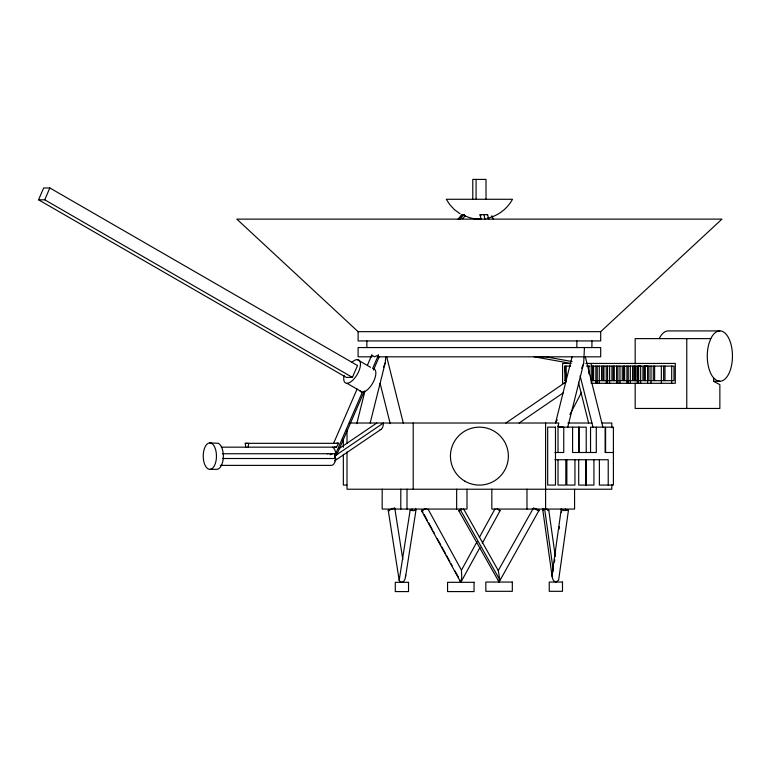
<?xml version="1.0" encoding="UTF-8"?>
<svg xmlns="http://www.w3.org/2000/svg" width="771" height="771" viewBox="0 0 771 771"><rect width="100%" height="100%" fill="white"/><g stroke="black" fill="none" stroke-linecap="round" stroke-linejoin="round"><path stroke-width="1.16" d="M637.26 380.652L637.27 366.09L637.26 383.303M647.601 383.303L647.601 366.09L644.228 366.1L644.267 380.652M534.448 508.272L539.054 510.277L499.078 582.057L458.803 510.759L461.434 508.658M385.818 356.819L385.172 363.054L370.176 423.019M402.828 559.611L394.733 507.848L388.237 510.296L399.185 580.351L399.985 581.44L401.903 582.317L403.802 581.305L405.17 578.674L405.642 575.137M378.31 356.819L378.416 355.074L374.359 356.819L371.795 355.074L367.526 364.962M568.439 510.325L563.871 510.556L561.683 509.486L561.355 508.59L552.238 573.393C551.843 576.457 552.277 581.18 555.872 582.057L558.618 580.158L568.439 510.325L565.259 509.072M248.166 447.161L248.676 443.325L338.633 443.325L336.455 447.161L221.335 447.161M554.436 562.117L554.763 559.756M559.081 529.07L559.418 526.709M561.404 512.551L561.741 510.19M395.388 508.6L394.993 509.486M399.185 580.351L410.133 510.296L412.177 509.072M405.536 576.968L416.08 509.486L415.608 508.6M552.2 576.901L542.726 509.486L543.131 508.59M567.735 427.153L583.666 363.44L584.437 347.557M552.238 573.393L553.27 570.386L544.654 509.072M356.771 423.693L364.847 391.408M572.082 356.819L555.534 423.019L557.202 419.838M558.888 427.153L558.021 426.296L558.84 423.019L349.398 423.019M479.986 547.429L460.807 582.317L421.515 510.72L424.59 509.072M385.153 363.102L383.515 367.343M461.048 582.047L461.713 576.968L461.453 570.193L428.03 509.072M583.666 363.44L581.565 368.287M335.202 460.374L335.501 458.572L334.691 456.114L362.36 392.179L346.979 383.303M659.253 338.614L659.378 338.286A25.154 12.577 -90 0 1 668.274 330.923L719.863 330.923M416.08 509.486L414.037 510.71L410.133 510.296M38.55 199.805L43.677 187.97L49.855 187.96L357.532 365.541L352.405 377.376L346.227 377.376L38.55 199.805L44.728 199.805L352.405 377.376M44.728 199.805L49.855 187.96M333.776 442.94L357.06 389.124M378.416 355.074L372.615 368.49A13.242 5.917 -60 0 1 372.557 383.399A13.242 5.917 -60 0 1 359.739 390.598M337.216 453.743L364.384 390.964M373.443 370.041L379.159 356.819M569.923 414.528L581.613 392.246M461.453 570.193L477.047 541.666M479.36 537.435L494.963 508.908M482.28 543.227L500.061 510.71L497.093 508.6M461.819 509.072L460.644 510.277L499.849 579.975L498.268 570.569L533.532 507.877M458.013 219.205L461.925 214.627L463.959 214.627L465.376 215.803L464.585 215.803M458.523 219.205L462.446 214.627M460.046 219.205L463.959 214.627M462.764 218.694L465.106 215.967C470.011 217.962 475.89 219.986 481.133 218.521M600.686 331.665L721.955 219.128L236.832 219.128L358.101 331.665L600.686 331.665L600.686 340.936L358.101 340.936L358.101 331.665M487.166 214.984L487.609 214.627L488.679 219.311M505.882 423.019L566.406 381.635M519.124 423.019L563.428 392.728M330.055 454.765L332.05 453.415M339.009 448.683L376.797 423.019M334.653 460.865L380.97 429.408M426.315 508.6L421.515 510.72M500.061 510.71L499.088 510.566M460.644 510.277L458.803 510.759M547.882 510.595L548.798 510.325L555.293 556.489M487.195 218.222C497.921 216.044 507.26 208.825 512.493 199.275L446.293 199.275L449.994 204.913L454.639 209.808L460.094 213.789M245.766 447.161L245.255 443.325L248.676 443.325M334.055 447.161L336.455 447.161M222.472 453.743L335.857 453.714A9.271 4.636 -90 0 0 332.58 447.161M487.609 214.627L479.996 214.627L481.075 219.311M710.843 338.614L635.169 338.614L635.169 363.902M371.468 356.819L358.101 356.819L358.101 347.557L600.686 347.557L600.686 356.819L377.848 356.819M585.854 363.44L675.3 363.44L675.3 383.303L591.232 383.303L591.232 363.44M566.184 366.09L566.193 380.652L564.873 380.681L564.864 366.09L570.694 366.09M586.529 366.09L589.767 366.09M592.061 366.09L601.573 366.09L601.573 380.652L592.061 380.652M602.026 366.09L622.264 366.09L622.264 380.652L602.035 380.652M623.084 366.09L632.606 366.09L632.606 380.652L623.093 380.652M632.943 366.09L642.947 366.09L642.947 380.652L632.943 380.652M643.775 366.09L653.288 366.09L653.288 380.652L643.775 380.652M653.625 366.09L663.638 366.09L663.638 380.652L653.625 380.652M663.792 366.09L673.979 366.09L673.979 380.652L663.792 380.652M564.873 380.652L566.193 380.652L564.864 366.09M713.869 381.25L719.863 381.231A25.173 12.587 -90 0 0 731.496 346.439A25.173 12.587 -90 0 0 710.968 338.276L708.963 343.49A25.173 12.587 -90 0 0 713.57 377.877L713.57 381.337L719.863 384.642L719.863 408.457L635.169 408.457L635.169 383.168M564.864 383.303L562.57 383.303L562.57 363.44L571.166 363.44L533.869 356.742L545.338 356.742L572.14 361.56M567.87 423.019L591.945 423.019M602.17 423.019L611.798 423.019L611.798 427.751M209.847 442.882A13.242 6.621 -90 0 1 215.581 462.735A13.242 6.621 -90 0 1 204.113 462.735A13.242 6.621 -90 0 1 209.847 442.882L218.434 443.325A13.242 6.621 -90 0 1 223.282 457.849A13.242 6.621 -90 0 1 216.718 469.356L209.847 469.356M245.255 443.325L247.645 443.325M554.908 452.5L563.746 452.5L563.746 427.153M613.398 452.5L605.119 452.5L605.119 427.153L590.547 427.153L590.547 452.5M222.472 458.514L335.857 458.514A9.271 4.636 -90 0 1 331.376 465.385L220.304 465.385M554.908 459.738L608.223 459.738L608.223 485.075M346.931 485.075L343.346 485.075L343.346 454.341M640.846 366.09L638.59 366.09L638.59 383.303M326.904 453.714L328.022 453.743M558.021 426.296L563.09 427.153M389.76 510.72L388.237 510.296M719.863 381.25L716.606 380.392L713.57 377.877M337.11 442.882L338.633 443.325M537.58 510.325L539.16 510.807L539.054 510.277M481.008 215.591L480.082 214.984M536.028 509.554L536.818 509.968M357.233 359.614L370.562 367.314M546.639 509.072L548.798 510.325M543.362 510.277L542.726 509.486M463.583 508.918L498.268 570.569M421.814 510.296L422.961 512.387M424.098 514.479L427.529 520.753M428.676 522.844L432.107 529.118M433.254 531.209L434.391 533.301M437.253 538.524L440.684 544.798M441.831 546.89L445.262 553.164M446.399 555.255L449.83 561.529M450.977 563.62L452.124 565.712M454.977 570.945L458.408 577.219M491.802 215.726L493.257 219.003M498.789 581.854L498.297 580.158M460.557 582.115L460.123 580.351M585.324 356.819L602.903 427.153M580.139 375.814L592.976 427.153M578.433 382.243L588.63 423.019M386.724 356.819L403.272 423.019M380.122 383.351L390.213 423.693M483.937 214.627L485.007 219.311M648.922 380.595L648.931 366.09M371.795 355.074L371.873 356.819M686.768 338.614L686.768 408.457M671.686 366.09L671.686 383.303M664.959 366.09L664.959 380.652M661.345 366.09L661.345 383.303M654.618 366.09L654.618 380.652M650.994 366.09L650.994 383.303M645.317 366.09L645.317 380.652M640.653 366.09L640.653 383.303M635.169 366.312L635.169 380.758M634.967 366.09L634.967 380.652M633.926 366.09L633.926 380.652M630.312 366.09L630.312 383.303M628.24 366.09L628.249 383.303M626.919 366.09L626.919 383.303M624.626 366.09L624.626 380.652M623.585 366.09L623.585 380.652M619.971 366.09L619.971 383.303M617.899 366.09L617.908 383.303M616.578 366.09L616.578 383.303M614.285 366.09L614.285 380.652M613.244 366.09L613.244 380.652M611.914 366.09L611.914 380.652M611.798 484.487L611.798 489.219L347.008 489.219L347.008 451.902M609.62 366.09L609.62 383.303M607.558 366.09L607.558 383.303M606.237 366.09L606.237 383.303M605.592 452.5L605.592 427.153L613.398 427.153L613.398 485.075L599.385 485.075L599.385 459.738M603.944 366.09L603.944 380.652M602.893 366.09L602.893 380.652M599.279 366.09L599.279 383.303M597.217 366.09L597.217 383.303M596.282 427.153L596.282 452.5L572.593 452.5L572.593 427.153M595.887 366.09L595.896 383.303M593.921 459.738L593.921 485.075L578.703 485.075L578.703 459.738M593.593 366.09L593.593 380.652M592.552 366.09L592.552 380.652M591.926 340.936L591.926 347.557M588.938 366.09L588.938 373.925M586.22 452.5L586.22 427.153L558.011 427.153L558.011 452.5M586.22 459.738L586.22 485.075M585.835 459.738L585.835 485.075M579.079 427.153L579.079 452.5M578.703 427.153L578.703 452.5M576.853 340.936L576.853 347.557M574.944 459.738L574.944 485.075L566.858 485.075L566.858 459.738M574.568 489.219L574.568 509.072L491.821 509.072L491.821 489.219M565.818 459.738L565.818 485.075L558.011 485.075L558.011 459.738M545.598 423.019L545.598 509.072M526.988 489.219L526.988 509.072M486.019 199.275L486.019 179.412L472.777 179.412L472.777 199.275M476.083 179.412L476.083 199.275M466.995 489.219L466.995 509.072L382.175 509.072L382.175 489.219M456.654 489.219L456.654 509.072M413.208 423.019L413.208 489.219M407.001 489.219L407.001 509.072M400.795 489.219L400.795 509.072M366.861 340.936L366.861 347.557M347.008 430.237L347.008 443.479M343.346 438.978L343.346 447.247M334.739 453.743L334.739 458.514M351.769 362.389A13.242 5.917 -60 0 1 360.452 364.953A13.242 5.917 -60 0 1 350.497 382.04A13.242 5.917 -60 0 1 344.126 375.506M380.113 429.64A6.621 3.306 -90 0 0 383.418 423.019L334.691 456.114A6.621 1.677 -27 0 0 337.014 452.876M330.981 454.437A6.621 1.677 -27 0 1 332.532 453.743M555.477 427.153L547.67 427.153L547.67 485.075L555.477 485.075L555.477 427.153M512.32 582.057L485.836 582.057L485.836 591.318L512.32 591.318L512.32 582.057M562.493 582.057L549.251 582.057L549.251 591.318L562.493 591.318L562.493 582.057M408.524 582.317L395.282 582.317L395.282 591.588L408.524 591.588L408.524 582.317M474.049 582.317L447.565 582.317L447.565 591.588L474.049 591.588L474.049 582.317M464.923 481.2A28.961 28.961 0 0 0 508.368 456.114A28.961 28.961 0 0 0 464.923 431.037A28.961 28.961 0 0 0 464.923 481.2"/></g></svg>
